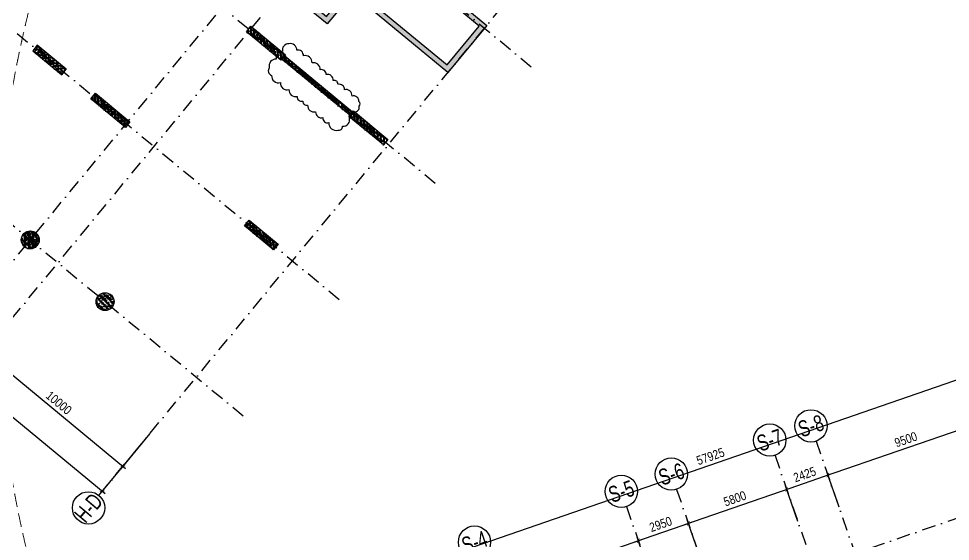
# Model space of a CAD drawing. Header units: millimetres. Extents: x -185400 to 12385, y -14070 to 168686.
# Drawn here: x -116823 to -64925, y 55363 to 84462 of the extents above; entities that cross this region are included whole.
import ezdxf
from ezdxf.enums import TextEntityAlignment as Align

# ---------------------------------------------------------------- set-up
doc = ezdxf.new("R2010")
doc.units = ezdxf.units.MM
doc.header["$LTSCALE"] = 300
doc.header["$MEASUREMENT"] = 0
doc.set_wipeout_variables(frame=1)
doc.linetypes.add('DASHDOT', pattern=[1, 0.5, -0.25, 0, -0.25])
doc.linetypes.add('HIDDEN', pattern=[0.375, 0.25, -0.125])
doc.layers.add('#220929_Dieu chinh', color=4, linetype='Continuous', plot=False)
for name, color, linetype in [('ccu12-Hatch', 250, 'Continuous'), ('KC-Betong', 6, 'Continuous'), ('KT-Hatch', 251, 'Continuous'), ('KT-Kich thuoc', 9, 'Continuous'), ('KT-Luoi truc South Tower', 8, 'DASHDOT'), ('ST_MBDV Cot vach 220805$0$AUDIT_I_220805193045-1', 50, 'Continuous')]:
    doc.layers.add(name, color=color, linetype=linetype)
doc.layers.add('KT-Chi gioi XD', color=7, linetype='HIDDEN', true_color=0x0066cc)
doc.styles.add('Arial Narrow', font='ARIALN.TTF')
doc.styles.add('ST_MBDV Cot vach 220805$0$HBA-Text', font='GOTHIC.TTF')
doc.dimstyles.new('ccu12-200', dxfattribs={"dimscale": 200, "dimtxt": 2.5, "dimasz": 1, "dimexe": 1, "dimexo": 2, "dimgap": 1, "dimtad": 1, "dimdec": 0, "dimdsep": 46, "dimtxsty": 'Arial Narrow', "dimblk": 'ARCHTICK', "dimcen": -1, "dimdle": 1, "dimclrd": 256, "dimclre": 256, "dimclrt": 3, "dimadec": 0, "dimazin": 2, "dimtfac": 0.1, "dimtdec": 0, "dimtmove": 0, "dimatfit": 1, "dimldrblk": 'ARCHTICK', "dimfxl": 1, "dimtvp": 0.833333, "dimtolj": 1, "dimtzin": 12, "dimarcsym": 0})

# ---------------------------------------------------------------- blocks, each defined once
blk = doc.blocks.new('_ARCHTICK')
at = {"color": 0, "linetype": 'ByBlock', "const_width": 0.15}
blk.add_lwpolyline([(-0.5, -0.5), (0.5, 0.5)], dxfattribs=at)
blk = doc.blocks.new('*D64')
at = {"layer": 'Defpoints', "color": 0, "transparency": 16777216}
for p in [(-52359, 62652), (-108936, 49029), (-107112, 43748, 0)]:
    blk.add_point(p, dxfattribs=at)
at = {"layer": 'KT-Kich thuoc', "lineweight": -2, "transparency": 16777216}
for p, q in [((-53994, 67999), (-109125, 48964)), ((-52489, 63030), (-54248, 68123)), ((-107243, 44126), (-109001, 49218))]:
    blk.add_line(p, q, dxfattribs=at)
at = {"layer": 'KT-Kich thuoc', "lineweight": -2, "transparency": 16777216, "xscale": 200, "yscale": 200, "zscale": 200}
for p, rotation in [((-54183, 67933), 19.04771637789532), ((-108936, 49029), 199.0477163778953)]:
    blk.add_blockref('_ARCHTICK', p, dxfattribs=dict(at, rotation=rotation))
at = {"layer": 'KT-Kich thuoc', "color": 3, "transparency": 16777216, "insert": (-78288, 60092), "char_height": 500, "attachment_point": 5, "rotation": 19.0477, "style": 'Arial Narrow'}
blk.add_mtext('\\A1;57925', dxfattribs=at)
blk = doc.blocks.new('*D68')
at = {"layer": 'Defpoints', "color": 0, "transparency": 16777216}
for p in [(-82308, 55404), (-81561, 53238), (-89737, 50415)]:
    blk.add_point(p, dxfattribs=at)
at = {"layer": 'KT-Kich thuoc', "lineweight": -2, "transparency": 16777216}
for p, q in [((-81691, 53616), (-82374, 55593)), ((-90674, 52516), (-82119, 55469)), ((-89868, 50794), (-90550, 52770))]:
    blk.add_line(p, q, dxfattribs=at)
at = {"layer": 'KT-Kich thuoc', "lineweight": -2, "transparency": 16777216, "xscale": 200, "yscale": 200, "zscale": 200}
for p, rotation in [((-82308, 55404), 19.04713796496646), ((-90485, 52581), 199.0471379649665)]:
    blk.add_blockref('_ARCHTICK', p, dxfattribs=dict(at, rotation=rotation))
at = {"layer": 'KT-Kich thuoc', "color": 3, "transparency": 16777216, "insert": (-86545, 54423), "char_height": 500, "attachment_point": 5, "rotation": 19.0471, "style": 'Arial Narrow'}
blk.add_mtext('\\A1;8650', dxfattribs=at)
blk = doc.blocks.new('*D69')
at = {"layer": 'Defpoints', "color": 0, "transparency": 16777216}
for p in [(-79520, 56366), (-78772, 54201), (-81561, 53238)]:
    blk.add_point(p, dxfattribs=at)
at = {"layer": 'KT-Kich thuoc', "lineweight": -2, "transparency": 16777216}
for p, q in [((-82497, 55338), (-79331, 56432)), ((-78903, 54579), (-79585, 56556)), ((-81691, 53616), (-82374, 55593))]:
    blk.add_line(p, q, dxfattribs=at)
at = {"layer": 'KT-Kich thuoc', "lineweight": -2, "transparency": 16777216, "xscale": 200, "yscale": 200, "zscale": 200}
for p, rotation in [((-79520, 56366), 19.04713796496646), ((-82308, 55404), 199.0471379649665)]:
    blk.add_blockref('_ARCHTICK', p, dxfattribs=dict(at, rotation=rotation))
at = {"layer": 'KT-Kich thuoc', "color": 3, "transparency": 16777216, "insert": (-81063, 56315), "char_height": 500, "attachment_point": 5, "rotation": 19.0471, "style": 'Arial Narrow'}
blk.add_mtext('\\A1;2950', dxfattribs=at)
blk = doc.blocks.new('*D70')
at = {"layer": 'Defpoints', "color": 0, "transparency": 16777216}
for p in [(-74037, 58259), (-73290, 56094), (-78772, 54201)]:
    blk.add_point(p, dxfattribs=at)
at = {"layer": 'KT-Kich thuoc', "lineweight": -2, "transparency": 16777216}
for p, q in [((-79709, 56301), (-73848, 58325)), ((-73420, 56472), (-74103, 58448)), ((-78903, 54579), (-79585, 56556))]:
    blk.add_line(p, q, dxfattribs=at)
at = {"layer": 'KT-Kich thuoc', "lineweight": -2, "transparency": 16777216, "xscale": 200, "yscale": 200, "zscale": 200}
for p, rotation in [((-74037, 58259), 19.04713796496646), ((-79520, 56366), 199.0471379649665)]:
    blk.add_blockref('_ARCHTICK', p, dxfattribs=dict(at, rotation=rotation))
at = {"layer": 'KT-Kich thuoc', "color": 3, "transparency": 16777216, "insert": (-76927, 57743), "char_height": 500, "attachment_point": 5, "rotation": 19.0471, "style": 'Arial Narrow'}
blk.add_mtext('\\A1;5800', dxfattribs=at)
blk = doc.blocks.new('*D71')
at = {"layer": 'Defpoints', "color": 0, "transparency": 16777216}
for p in [(-71745, 59051), (-70998, 56885), (-73290, 56094)]:
    blk.add_point(p, dxfattribs=at)
at = {"layer": 'KT-Kich thuoc', "lineweight": -2, "transparency": 16777216}
for p, q in [((-71128, 57263), (-71810, 59240)), ((-74226, 58194), (-71556, 59116)), ((-73420, 56472), (-74103, 58448))]:
    blk.add_line(p, q, dxfattribs=at)
at = {"layer": 'KT-Kich thuoc', "lineweight": -2, "transparency": 16777216, "xscale": 200, "yscale": 200, "zscale": 200}
for p, rotation in [((-71745, 59051), 19.04713796496646), ((-74037, 58259), 199.0471379649665)]:
    blk.add_blockref('_ARCHTICK', p, dxfattribs=dict(at, rotation=rotation))
at = {"layer": 'KT-Kich thuoc', "color": 3, "transparency": 16777216, "insert": (-73040, 59085), "char_height": 500, "attachment_point": 5, "rotation": 19.0471, "style": 'Arial Narrow'}
blk.add_mtext('\\A1;2425', dxfattribs=at)
blk = doc.blocks.new('*D72')
at = {"layer": 'Defpoints', "color": 0, "transparency": 16777216}
for p in [(-62765, 62151), (-62018, 59985), (-70998, 56885)]:
    blk.add_point(p, dxfattribs=at)
at = {"layer": 'KT-Kich thuoc', "lineweight": -2, "transparency": 16777216}
for p, q in [((-62148, 60364), (-62831, 62340)), ((-71934, 58985), (-62576, 62216)), ((-71128, 57263), (-71810, 59240))]:
    blk.add_line(p, q, dxfattribs=at)
at = {"layer": 'KT-Kich thuoc', "lineweight": -2, "transparency": 16777216, "xscale": 200, "yscale": 200, "zscale": 200}
for p, rotation in [((-62765, 62151), 19.04713796496646), ((-71745, 59051), 199.0471379649665)]:
    blk.add_blockref('_ARCHTICK', p, dxfattribs=dict(at, rotation=rotation))
at = {"layer": 'KT-Kich thuoc', "color": 3, "transparency": 16777216, "insert": (-67404, 61031), "char_height": 500, "attachment_point": 5, "rotation": 19.0471, "style": 'Arial Narrow'}
blk.add_mtext('\\A1;9500', dxfattribs=at)
blk = doc.blocks.new('ST_MBDV Cot vach 220805$0$GRID-SYM-flat-103')
at = {"layer": 'ST_MBDV Cot vach 220805$0$AUDIT_I_220805193045-1'}
blk.add_circle((0, 0, 0), 900, dxfattribs=at)
at = {"layer": 'ST_MBDV Cot vach 220805$0$AUDIT_I_220805193045-1', "style": 'ST_MBDV Cot vach 220805$0$HBA-Text'}
blk.add_attdef('GRID', text='', height=900, rotation=19.0471, dxfattribs=at).set_placement((0, 0, 0), align=Align.MIDDLE_CENTER)
blk = doc.blocks.new('*D131')
at = {"layer": 'Defpoints', "color": 0, "transparency": 16777216}
for p in [(-116973, 68037), (-109262, 61669), (-111019, 59542)]:
    blk.add_point(p, dxfattribs=at)
at = {"layer": 'KT-Kich thuoc', "lineweight": -2, "transparency": 16777216}
for p, q in [((-117228, 67728), (-118857, 65755)), ((-118884, 66037), (-110865, 59414)), ((-109517, 61360), (-111147, 59387))]:
    blk.add_line(p, q, dxfattribs=at)
at = {"layer": 'KT-Kich thuoc', "lineweight": -2, "transparency": 16777216, "xscale": 200, "yscale": 200, "zscale": 200}
for p, rotation in [((-118730, 65909), 140.4488267454906), ((-111019, 59542), 320.4488267454906)]:
    blk.add_blockref('_ARCHTICK', p, dxfattribs=dict(at, rotation=rotation))
at = {"layer": 'KT-Kich thuoc', "color": 3, "transparency": 16777216, "insert": (-114585, 63076), "char_height": 500, "attachment_point": 5, "rotation": 320.4488, "style": 'Arial Narrow'}
blk.add_mtext('\\A1;10000', dxfattribs=at)
blk = doc.blocks.new('*D125')
at = {"layer": 'Defpoints', "color": 0, "transparency": 16777216}
for p in [(-126226, 75678), (-109262, 61669), (-112165, 58154)]:
    blk.add_point(p, dxfattribs=at)
at = {"layer": 'KT-Kich thuoc', "lineweight": -2, "transparency": 16777216}
for p, q in [((-126480, 75369), (-129256, 72008)), ((-129283, 72290), (-112011, 58026)), ((-109517, 61360), (-112293, 57999))]:
    blk.add_line(p, q, dxfattribs=at)
at = {"layer": 'KT-Kich thuoc', "lineweight": -2, "transparency": 16777216, "xscale": 200, "yscale": 200, "zscale": 200}
for p, rotation in [((-129129, 72163), 140.4488267378725), ((-112165, 58154), 320.4488267378725)]:
    blk.add_blockref('_ARCHTICK', p, dxfattribs=dict(at, rotation=rotation))
at = {"layer": 'KT-Kich thuoc', "color": 3, "transparency": 16777216, "insert": (-120357, 65509), "char_height": 500, "attachment_point": 5, "rotation": 320.4488, "style": 'Arial Narrow'}
blk.add_mtext('\\A1;22000', dxfattribs=at)
blk = doc.blocks.new('*U19')
h = blk.add_hatch()
h.set_pattern_fill('VATLIEU04', color=250, scale=40, style=0, pattern_type=2)
h.set_pattern_definition([(50, (1150, 450), (286.904, -25.1), [30, -330]), (355, (1150, 450), (-55.5, 300.877), [24, -264]), (100.451, (1173.9, 447.9), (231.404, 275.776), [25.496, -280.457]), (46.184, (1150, 530), (426.896, -66.21), [45, -495]), (96.636, (1185.57, 524.5), (373.865, 389.65), [38.244, -420.685]), (351.184, (1150, 530), (373.86, 389.65), [36, -396]), (21, (1190, 510), (238.763, -161.048), [30, -330]), (326, (1190, 510), (97.326, 290.06), [24, -264]), (71.451, (1209.9, 496.58), (336.09, 129.012), [25.496, -280.457]), (37.5, (1150, 450), (4.864, 133.1575), [0, -260.8, 0, -268, 0, -265]), (7.5, (1150, 450), (105.228, 157.765), [0, -152.8, 0, -254.8, 0, -101]), (327.5, (1060.8, 450), (213.529, -9.022), [0, -100, 0, -312, 0, -414]), (317.5, (1020.8, 450), (233.274, 40.042), [0, -130, 0, -207.2, 0, -294]), (45, (1150, 450), (-120.208, 120.208), []), (45, (1150, 499), (-120.208, 120.208), [])])
h.paths.add_polyline_path([(-475, -475), (1625, -475), (1625, -75), (-475, -75)])
at = {"color": 6, "ltscale": 0.25}
blk.add_lwpolyline([(-475, -475), (1625, -475), (1625, -75), (-475, -75)], close=True, dxfattribs=at)
at = {"layer": 'Defpoints', "linetype": 'ByBlock', "ltscale": 30}
for p, q in [((1625, -475), (-475, -75)), ((-475, -475), (1625, -75))]:
    blk.add_line(p, q, dxfattribs=at)
blk = doc.blocks.new('*U18')
h = blk.add_hatch()
h.set_pattern_fill('VATLIEU04', color=250, scale=40, style=0, pattern_type=2)
h.set_pattern_definition([(50, (1550, 450), (286.904, -25.1), [30, -330]), (355, (1550, 450), (-55.5, 300.877), [24, -264]), (100.451, (1573.9, 447.9), (231.404, 275.776), [25.496, -280.457]), (46.184, (1550, 530), (426.896, -66.21), [45, -495]), (96.636, (1585.57, 524.5), (373.865, 389.65), [38.244, -420.685]), (351.184, (1550, 530), (373.865, 389.65), [36, -396]), (21, (1590, 510), (238.763, -161.048), [30, -330]), (326, (1590, 510), (97.326, 290.06), [24, -264]), (71.451, (1609.9, 496.58), (336.09, 129.012), [25.496, -280.457]), (37.5, (1550, 450), (4.864, 133.1575), [0, -260.8, 0, -268, 0, -265]), (7.5, (1550, 450), (105.228, 157.765), [0, -152.8, 0, -254.8, 0, -101]), (327.5, (1460.8, 450), (213.529, -9.022), [0, -100, 0, -312, 0, -414]), (317.5, (1420.8, 450), (233.274, 40.042), [0, -130, 0, -207.2, 0, -294]), (45, (1550, 450), (-120.208, 120.208), []), (45, (1550, 499), (-120.208, 120.208), [])])
h.paths.add_polyline_path([(-475, -475), (2025, -475), (2025, -75), (-475, -75)])
at = {"color": 6, "ltscale": 0.25}
blk.add_lwpolyline([(-475, -475), (2025, -475), (2025, -75), (-475, -75)], close=True, dxfattribs=at)
at = {"layer": 'Defpoints', "linetype": 'ByBlock', "ltscale": 30}
for p, q in [((2025, -475), (-475, -75)), ((-475, -475), (2025, -75))]:
    blk.add_line(p, q, dxfattribs=at)
blk = doc.blocks.new('A$C757F5D6E')
at = {"layer": 'ccu12-Hatch', "ltscale": 0.5}
h = blk.add_hatch(dxfattribs=at)
h.set_pattern_fill('VATLIEU04', color=256, scale=50, angle=45, pattern_type=2)
h.set_pattern_definition([(95, (-1153005.9, 53036.63), (275.776, 231.40354), [37.5, -412.5]), (40, (-1153005.9, 53036.63), (-314.99608, 216.88407), [30, -330]), (145.4514, (-1152982.9, 53055.9), (-39.21973, 448.28764), [31.8701, -350.57106]), (91.1842, (-1153076.6, 53107.34), (435.8465, 318.80688), [56.25, -618.75]), (141.6356, (-1153040.3, 53133.9), (-13.9495, 674.85584), [47.80514, -525.8565]), (36.1842, (-1153076.6, 53107.34), (-13.95003, 674.85583), [45, -495]), (66, (-1153023.57, 53125.02), (353.38579, 68.69124), [37.5, -412.5]), (11, (-1153023.57, 53125.02), (-170.3543, 342.40422), [30, -330]), (116.4514, (-1152994.12, 53130.74), (183.03181, 411.09531), [31.8701, -350.57106]), (82.5, (-1153005.9, 53036.63), (-113.396593, 121.994909), [0, -326, 0, -335, 0, -331.25]), (52.5, (-1153005.9, 53036.63), (-46.43647, 232.454725), [0, -191, 0, -318.5, 0, -126.25]), (12.5, (-1153084.74, 52957.79), (196.709084, 180.760381), [0, -125, 0, -390, 0, -517.5]), (2.5, (-1153120.1, 52922.43), (170.79499, 241.579903), [0, -162.5, 0, -259, 0, -367.5]), (90, (-1153005.9, 53036.63), (-212.5, 0), []), (90, (-1153049.2, 53079.94), (-212.5, 0), [])])
edge = h.paths.add_edge_path()
edge.add_arc((-116173, 72146), 500, 0, 360)
at = {"layer": 'ccu12-Hatch'}
h = blk.add_hatch(dxfattribs=at)
h.set_pattern_fill('1BETONG2-BOP', color=256, scale=50, pattern_type=2)
h.set_pattern_definition([(50, (0, 0), (358.6301, -31.37607), [37.5, -412.5]), (355, (0, 0), (-69.3757, 376.0961), [30, -330]), (100.4514, (29.9, -2.6), (289.2547, 344.7198), [31.8701, -350.5711]), (46.1842, (0, 100), (533.6205, -82.7595), [56.25, -618.75]), (96.6356, (44.47, 93.1), (467.3314, 487.059), [47.8051, -525.8565]), (351.1842, (0, 100), (467.331, 487.0593), [45, -495]), (21, (50, 75), (298.4535, -201.30945), [37.5, -412.5]), (226, (50, 75), (335.9411, -182.7699), [30, -330]), (71.4514, (74.87, 58.22), (420.1113, 161.26525), [31.8701, -350.5711]), (67.5, (0, 0), (-77.95809, 147.18723), [0, -326, 0, -335, 0, -331.25]), (4.5, (0, 0), (141.67546, 190.0516), [0, -191, 0, -318.5, 0, -126.25]), (327.5, (-111.5, 0), (266.91122, -11.27744), [0, -125, 0, -390, 0, -517.5]), (317.5, (-161.5, 0), (291.5931, 50.0525), [0, -162.5, 0, -259, 0, -367.5]), (315, (0, 0), (150.2602, 150.2602), []), (315, (0, 61.25), (150.2602, 150.2602), [])])
edge = h.paths.add_edge_path()
edge.add_arc((-116173, 72146), 500, 0, 360)
h = blk.add_hatch(dxfattribs=at)
h.set_pattern_fill('1BETONG2-BOP', color=256, scale=50, pattern_type=2)
h.set_pattern_definition([(50, (0.0008, -0.0007), (358.6301, -31.3761), [37.5, -412.5]), (355, (0.0008, -0.0007), (-69.3757, 376.0961), [30, -330]), (100.4514, (29.9, -2.6), (289.2547, 344.7198), [31.8701, -350.5711]), (46.1842, (0.0008, 100), (533.6205, -82.7595), [56.25, -618.75]), (96.6356, (44.47, 93.1), (467.3314, 487.059), [47.8051, -525.8565]), (351.1842, (0.0008, 100), (467.331, 487.0593), [45, -495]), (21, (50, 75), (298.4535, -201.30945), [37.5, -412.5]), (226, (50, 75), (335.9411, -182.7699), [30, -330]), (71.4514, (74.87, 58.22), (420.1113, 161.26525), [31.8701, -350.5711]), (67.5, (0.0008, -0.0007), (-77.95809, 147.18723), [0, -326, 0, -335, 0, -331.25]), (4.5, (0.0008, -0.0007), (141.67546, 190.0516), [0, -191, 0, -318.5, 0, -126.25]), (327.5, (-111.5, -0.0007), (266.91122, -11.27744), [0, -125, 0, -390, 0, -517.5]), (317.5, (-161.5, -0.0007), (291.5931, 50.0525), [0, -162.5, 0, -259, 0, -367.5]), (315, (0.0008, -0.0007), (150.2602, 150.2602), []), (315, (0.0008, 61.25), (150.2602, 150.2602), [])])
edge = h.paths.add_edge_path()
edge.add_arc((-112010, 68707), 500, 0, 360)
at = {"layer": 'KT-Hatch', "ltscale": 0.5}
h = blk.add_hatch(dxfattribs=at)
h.set_pattern_fill('VATLIEU04', color=256, scale=50, angle=45, pattern_type=2)
h.set_pattern_definition([(95, (-1153005.9, 53036.63), (275.776, 231.40354), [37.5, -412.5]), (40, (-1153005.9, 53036.63), (-314.99608, 216.88407), [30, -330]), (145.4514, (-1152982.9, 53055.9), (-39.21973, 448.28764), [31.8701, -350.57106]), (91.1842, (-1153076.6, 53107.34), (435.8465, 318.80688), [56.25, -618.75]), (141.6356, (-1153040.3, 53133.9), (-13.9495, 674.85584), [47.80514, -525.8565]), (36.1842, (-1153076.6, 53107.34), (-13.95003, 674.85583), [45, -495]), (66, (-1153023.57, 53125.02), (353.38579, 68.69124), [37.5, -412.5]), (11, (-1153023.57, 53125.02), (-170.3543, 342.40422), [30, -330]), (116.4514, (-1152994.12, 53130.74), (183.03181, 411.09531), [31.8701, -350.57106]), (82.5, (-1153005.9, 53036.63), (-113.396593, 121.994909), [0, -326, 0, -335, 0, -331.25]), (52.5, (-1153005.9, 53036.63), (-46.43647, 232.454725), [0, -191, 0, -318.5, 0, -126.25]), (12.5, (-1153084.74, 52957.79), (196.709084, 180.760381), [0, -125, 0, -390, 0, -517.5]), (2.5, (-1153120.1, 52922.43), (170.79499, 241.579903), [0, -162.5, 0, -259, 0, -367.5]), (90, (-1153005.9, 53036.63), (-212.5, 0), []), (90, (-1153049.2, 53079.94), (-212.5, 0), [])])
h.paths.add_polyline_path([(-100023, 88248), (-101678, 86243), (-99673, 84587), (-98018, 86592), (-98480, 86974), (-98289, 87205), (-97595, 86632), (-98041, 86093), (-92952, 81890), (-91169, 84049), (-98726, 90289), (-98535, 90520), (-90747, 84089), (-92912, 81468), (-98232, 85861), (-99633, 84165), (-102100, 86203), (-100063, 88670), (-99831, 88479), (-99831, 88479), (-99292, 88033), (-99483, 87802)])
at = {"layer": 'KC-Betong', "ltscale": 0.5}
blk.add_lwpolyline([(-100023, 88248), (-101678, 86243), (-99673, 84587), (-98018, 86592), (-98480, 86974), (-98289, 87205), (-97595, 86632), (-98041, 86093), (-92952, 81890), (-91169, 84049), (-98726, 90289), (-98535, 90520), (-90747, 84089), (-92912, 81468), (-98232, 85861), (-99633, 84165), (-102100, 86203), (-100063, 88670), (-99831, 88479), (-99831, 88479), (-99292, 88033), (-99483, 87802), (-100023, 88248)], dxfattribs=at)
for centre in [(-116173, 72146), (-112010, 68707)]:
    blk.add_circle(centre, 500, dxfattribs=at)
at = {"layer": 'KC-Betong', "linetype": 'ByBlock', "xscale": -1, "rotation": 320.4488276923595}
for name, p in [('*U18', (-102274, 82812)), ('*U18', (-110939, 79073)), ('*U18', (-96568, 78100)), ('*U19', (-102688, 72260))]:
    blk.add_blockref(name, p, dxfattribs=at)
at = {"layer": 'KC-Betong', "linetype": 'ByBlock', "rotation": 320.4488276923774}
blk.add_blockref('*U19', (-115372, 82735), dxfattribs=at)
blk = doc.blocks.new('*D102')
at = {"layer": 'Defpoints', "color": 0, "transparency": 16777216}
for p in [(-85499, 133966), (-81097, 130331), (-123887, 78516, 0)]:
    blk.add_point(p, dxfattribs=at)
at = {"layer": 'KT-Kich thuoc', "lineweight": -2, "transparency": 16777216}
for p, q in [((-128417, 81997), (-85371, 134121)), ((-81405, 130586), (-85653, 134094)), ((-124196, 78771), (-128444, 82279))]:
    blk.add_line(p, q, dxfattribs=at)
at = {"layer": 'KT-Kich thuoc', "lineweight": -2, "transparency": 16777216, "xscale": 200, "yscale": 200, "zscale": 200}
for p, rotation in [((-85499, 133966), 50.44882697620305), ((-128289, 82151), 230.4488269762031)]:
    blk.add_blockref('_ARCHTICK', p, dxfattribs=dict(at, rotation=rotation))
at = {"layer": 'KT-Kich thuoc', "color": 3, "transparency": 16777216, "insert": (-105576, 110369), "char_height": 500, "attachment_point": 5, "rotation": 50.4488, "style": 'Arial Narrow'}
blk.add_mtext('\\A1;67200', dxfattribs=at)
blk = doc.blocks.new('*U176')
h = blk.add_hatch()
h.set_pattern_fill('VATLIEU04', color=250, scale=40, style=0, pattern_type=2)
h.set_pattern_definition([(50, (3950, 300), (286.904, -25.101), [30, -330]), (355, (3950, 300), (-55.5, 300.877), [24, -264]), (100.4514, (3973.9, 297.9), (231.404, 275.776), [25.496, -280.457]), (46.184, (3950, 380), (426.896, -66.208), [45, -495]), (96.636, (3985.57, 374.5), (373.865, 389.647), [38.244, -420.685]), (351.184, (3950, 380), (373.865, 389.647), [36, -396]), (21, (3990, 360), (238.763, -161.048), [30, -330]), (326, (3990, 360), (97.326, 290.06), [24, -264]), (71.4514, (4009.9, 346.58), (336.089, 129.012), [25.496, -280.457]), (37.5, (3950, 300), (4.864, 133.1575), [0, -260.8, 0, -268, 0, -265]), (7.5, (3950, 300), (105.228, 157.7647), [0, -152.8, 0, -254.8, 0, -101]), (327.5, (3860.8, 300), (213.529, -9.022), [0, -100, 0, -312, 0, -414]), (317.5, (3820.8, 300), (233.2745, 40.042), [0, -130, 0, -207.2, 0, -294]), (45, (3950, 300), (-120.208, 120.208), []), (45, (3950, 349), (-120.208, 120.208), [])])
h.paths.add_polyline_path([(-475, -475), (4425, -475), (4425, -225), (-475, -225)])
at = {"color": 6, "ltscale": 0.25}
blk.add_lwpolyline([(-475, -475), (4425, -475), (4425, -225), (-475, -225)], close=True, dxfattribs=at)
at = {"layer": 'Defpoints', "linetype": 'ByBlock', "ltscale": 30}
for p, q in [((4425, -475), (-475, -225)), ((-475, -475), (4425, -225))]:
    blk.add_line(p, q, dxfattribs=at)
blk = doc.blocks.new('Asix South Tower')
at = {"layer": 'KT-Luoi truc South Tower', "ltscale": 5}
for p, q in [((-45928.1, 63080), (-113358.3, 39799.9)), ((-72397.8, 60940.8), (-54303.1, 8530.3)), ((-74690, 60149.4), (-64788, 31468.5)), ((-80172.4, 58256.6), (-70270.4, 29575.7)), ((-82960.9, 57293.9), (-73058.9, 28613))]:
    blk.add_line(p, q, dxfattribs=at)
at = {"layer": 'KT-Kich thuoc'}
ref = blk.add_blockref('ST_MBDV Cot vach 220805$0$GRID-SYM-flat-103', (-72691.5, 61791.5), dxfattribs=at)
ref.add_attrib('GRID', 'S-8', dxfattribs={"layer": 'ST_MBDV Cot vach 220805$0$AUDIT_I_220805193045-1', "height": 900, "rotation": 19, "style": 'ST_MBDV Cot vach 220805$0$HBA-Text', "width": 0.75}).set_placement((-72691.5, 61791.5, 0), align=Align.MIDDLE_CENTER)
ref = blk.add_blockref('ST_MBDV Cot vach 220805$0$GRID-SYM-flat-103', (-74983.7, 61000.1), dxfattribs=at)
ref.add_attrib('GRID', 'S-7', dxfattribs={"layer": 'ST_MBDV Cot vach 220805$0$AUDIT_I_220805193045-1', "height": 900, "rotation": 19, "style": 'ST_MBDV Cot vach 220805$0$HBA-Text', "width": 0.75}).set_placement((-74983.7, 61000.1, 0), align=Align.MIDDLE_CENTER)
ref = blk.add_blockref('ST_MBDV Cot vach 220805$0$GRID-SYM-flat-103', (-80466.2, 59107.3), dxfattribs=at)
ref.add_attrib('GRID', 'S-6', dxfattribs={"layer": 'ST_MBDV Cot vach 220805$0$AUDIT_I_220805193045-1', "height": 900, "rotation": 19, "style": 'ST_MBDV Cot vach 220805$0$HBA-Text', "width": 0.75}).set_placement((-80466.2, 59107.3, 0), align=Align.MIDDLE_CENTER)
ref = blk.add_blockref('ST_MBDV Cot vach 220805$0$GRID-SYM-flat-103', (-83254.6, 58144.6), dxfattribs=at)
ref.add_attrib('GRID', 'S-5', dxfattribs={"layer": 'ST_MBDV Cot vach 220805$0$AUDIT_I_220805193045-1', "height": 900, "rotation": 19, "style": 'ST_MBDV Cot vach 220805$0$HBA-Text', "width": 0.75}).set_placement((-83254.6, 58144.6, 0), align=Align.MIDDLE_CENTER)
ref = blk.add_blockref('ST_MBDV Cot vach 220805$0$GRID-SYM-flat-103', (-91431.1, 55321.7), dxfattribs=at)
ref.add_attrib('GRID', 'S-4', dxfattribs={"layer": 'ST_MBDV Cot vach 220805$0$AUDIT_I_220805193045-1', "height": 900, "rotation": 19, "style": 'ST_MBDV Cot vach 220805$0$HBA-Text', "width": 0.75}).set_placement((-91431.1, 55321.7, 0), align=Align.MIDDLE_CENTER)
dim = blk.add_linear_dim(base=(-108935.8, 49029.4), p1=(-52359, 62651.6), p2=(-107112.2, 43747.5, 0), angle=199.04772, dimstyle='ccu12-200', dxfattribs=at)
dim.commit()
dim.dimension.update_dxf_attribs({"geometry": '*D64', "text_midpoint": (-78139.5, 59662.1), "dimtype": 129})
for base, p1, p2, picture, middle in [((-62765.3, 62150.9), (-70997.6, 56885.2), (-62017.7, 59985.5), '*D72', (-67403.8, 61031.1)), ((-71745.2, 59050.6), (-73289.8, 56093.8), (-70997.6, 56885.2), '*D71', (-73039.9, 59085.3)), ((-74037.4, 58259.3), (-78772.3, 54201), (-73289.8, 56093.8), '*D70', (-76927.2, 57743.2)), ((-79519.9, 56366.5), (-81560.8, 53238.3), (-78772.3, 54201), '*D69', (-81062.7, 56315.5)), ((-82308.4, 55403.7), (-89737.2, 50415.4), (-81560.8, 53238.3), '*D68', (-86545.2, 54422.6))]:
    dim = blk.add_linear_dim(base=base, p1=p1, p2=p2, angle=19.04714, dimstyle='ccu12-200', dxfattribs=at)
    dim.commit()
    dim.dimension.update_dxf_attribs({"geometry": picture, "text_midpoint": middle})

msp = doc.modelspace()

# ---------------------------------------------------------------- linework, layer by layer
at = {"layer": 'KT-Luoi truc South Tower', "ltscale": 5}
msp.add_line((-128030.8, 81937.8), (-104293, 62334.2), dxfattribs=at)

# ---------------------------------------------------------------- block references
at = {"layer": 'KT-Kich thuoc'}
msp.add_blockref('Asix South Tower', (0, 0), dxfattribs=at)
ref = msp.add_blockref('ST_MBDV Cot vach 220805$0$GRID-SYM-flat-103', (-112929.5, 57228.4, 0), dxfattribs=at)
ref.add_attrib('GRID', 'H-D', dxfattribs={"layer": 'ST_MBDV Cot vach 220805$0$AUDIT_I_220805193045-1', "height": 900, "rotation": 50, "style": 'ST_MBDV Cot vach 220805$0$HBA-Text', "width": 0.75}).set_placement((-112929.5, 57228.4, 0), align=Align.MIDDLE_CENTER)

# ---------------------------------------------------------------- dimensions: what is measured, and where the dimension line sits
dim = msp.add_aligned_dim(p1=(-126225.7, 75677.7), p2=(-109262.4, 61668.9), distance=-4558.9, dimstyle='ccu12-200', dxfattribs=at)
dim.commit()
dim.dimension.update_dxf_attribs({"geometry": '*D125', "text_midpoint": (-120357.1, 65509.2)})
dim = msp.add_linear_dim(base=(-111019.2, 59541.6), p1=(-116973, 68036.5), p2=(-109262.4, 61668.9), angle=140.44883, dimstyle='ccu12-200', dxfattribs=at)
dim.commit()
dim.dimension.update_dxf_attribs({"geometry": '*D131', "text_midpoint": (-114584.6, 63076.5)})

# ---------------------------------------------------------------- wipeouts: each hides what was drawn before it
at = {"ltscale": 0.5}
msp.add_wipeout([(-102003.5, 82393.9), (-98225.4, 79273.7), (-98384.5, 79080.9), (-102162.7, 82201.1)], dxfattribs=at).dxf.layer = 'KC-Betong'

# ---------------------------------------------------------------- next in the draw order: linework, layer by layer
at = {"layer": '#220929_Dieu chinh', "color": 4, "elevation": 0}
msp.add_lwpolyline([(-101766.9, 83058.3, 0.5205671), (-102121.3, 82629.2, 0.5205671), (-102474.7, 82201.2, 0.5205671), (-102861.7, 81732.6, 0.5205671), (-102730.1, 81305.5, 0.5205671), (-102242.3, 80902.6, 0.5205671), (-101767, 80510.1, 0.5205671), (-101313.6, 80135.6, 0.5205671), (-100993.6, 79871.4, 0.5205671), (-100727.5, 79651.6, 0.5205671), (-100279.6, 79281.8, 0.5205671), (-99880.5, 78952.2, 0.5205671), (-99541.3, 78672.1, 0.5205671), (-99040.2, 78258.2, 0.5205671), (-98778.4, 78471.8, 0.5205671), (-98397.7, 78932.8, 0.5205671), (-98114.7, 79275.5, 0.5205671), (-97861.3, 79582.3, 0.5205671), (-97878.3, 79846.9, 0.5205671), (-98251.4, 80155, 0.5205671), (-98675.9, 80505.6, 0.5205671), (-99032.4, 80800, 0.5205671), (-99295.2, 81017, 0.5205671), (-99694, 81346.4, 0.5205671), (-100023, 81618.1, 0.5205671), (-100478.9, 81994.6, 0.5205671), (-100961.6, 82393.2, 0.5205671), (-101333.1, 82700, 0.5205671)], format="xyb", close=True, dxfattribs=at)
at = {"layer": 'KT-Chi gioi XD', "lineweight": 13, "ltscale": 10, "elevation": 0, "flags": 128}
msp.add_lwpolyline([(-29078.1, 143772.1), (-33774.2, 161645), (-36124.3, 162456.9), (-45058.2, 155685.5), (-68562, 137753.5), (-92229.5, 120645.5, 0.684877), (-61797, 6849.6), (-41426.4, 4693.7), (-2997.3, 5908.3), (-146.9, 9554.9)], format="xyb", close=True, dxfattribs=at)
at = {"layer": 'KT-Luoi truc South Tower', "ltscale": 5}
for p, q in [((-121609.1, 65563.6), (-82540.3, 112871.6)), ((-120067, 64290), (-80998.2, 111598.1)), ((-112356.4, 57922.4), (-73287.7, 105230.4)), ((-111984.3, 101368.4), (-88246.5, 81764.8)), ((-117333.1, 94891.5), (-93595.3, 75288)), ((-122682, 88414.6), (-98944.2, 68811.1))]:
    msp.add_line(p, q, dxfattribs=at)

# ---------------------------------------------------------------- next in the draw order: block references
at = {"layer": 'KC-Betong', "linetype": 'ByBlock', "xscale": -1, "rotation": 320.4488276923595}
msp.add_blockref('*U176', (-98448.3, 79749.7), dxfattribs=at)
at = {"layer": 'KT-Kich thuoc'}
msp.add_blockref('A$C757F5D6E', (0, 0), dxfattribs=at)

# ---------------------------------------------------------------- next in the draw order: dimensions: what is measured, and where the dimension line sits
dim = msp.add_linear_dim(base=(-85498.7, 133966.3), p1=(-123887.5, 78516, 0), p2=(-81096.7, 130331), angle=50.44883, dimstyle='ccu12-200', dxfattribs=at)
dim.commit()
dim.dimension.update_dxf_attribs({"geometry": '*D102', "text_midpoint": (-105225.4, 110079.4), "dimtype": 161})

doc.saveas('drawing.dxf')
